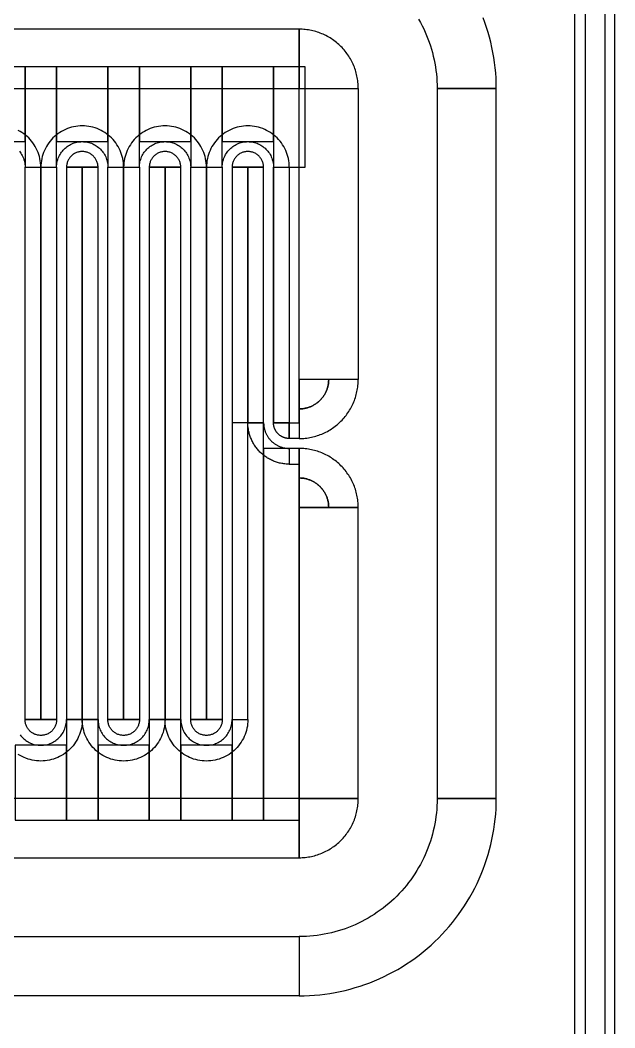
# Model space of a CAD drawing. Extents: x -21939 to 21943, y -23600 to 16600.
# Drawn here: x -14292 to -13990, y 15054 to 15565 of the extents above; entities that cross this region are included whole.
import ezdxf

# ---------------------------------------------------------------- set-up
doc = ezdxf.new("R2010")
doc.units = 0

# ---------------------------------------------------------------- blocks, each defined once
blk = doc.blocks.new('QTUNE1')
for points in [[(3295, 5400), (3295, 1200), (3289.86, 1200), (3289.86, 5400), (3295, 5400)], [(3305, 5400), (3305, 1200), (3310.14, 1200), (3310.14, 5400), (3305, 5400)], [(3250, 4830), (3249.97, 4832.62), (3249.86, 4835.23), (3249.69, 4837.85), (3249.45, 4840.45), (3249.14, 4843.05), (3248.77, 4845.64), (3248.33, 4848.22), (3247.81, 4850.79), (3247.24, 4853.34), (3246.59, 4855.88), (3245.88, 4858.4), (3245.11, 4860.9), (3244.26, 4863.38), (3243.36, 4865.84)], [(3210.62, 4865), (3211.52, 4863.4), (3212.37, 4861.78), (3213.18, 4860.14), (3213.95, 4858.47), (3214.67, 4856.79), (3215.35, 4855.09), (3215.98, 4853.37), (3216.57, 4851.63), (3217.12, 4849.88), (3217.61, 4848.12), (3218.07, 4846.34), (3218.47, 4844.55), (3218.83, 4842.76), (3219.14, 4840.95), (3219.4, 4839.14), (3219.62, 4837.32), (3219.78, 4835.49), (3219.9, 4833.66), (3219.98, 4831.83), (3220, 4830), (3250, 4830)], [(3150, 4860), (2770, 4860), (2770, 4830), (3150, 4830), (3150, 4860)], [(3180, 4830), (3179.99, 4830.79), (3179.96, 4831.57), (3179.91, 4832.35), (3179.84, 4833.14), (3179.74, 4833.92), (3179.63, 4834.69), (3179.5, 4835.47), (3179.34, 4836.24), (3179.17, 4837), (3178.98, 4837.76), (3178.76, 4838.52), (3178.53, 4839.27), (3178.28, 4840.01), (3178.01, 4840.75), (3177.72, 4841.48), (3177.41, 4842.2), (3177.08, 4842.92), (3176.73, 4843.62), (3176.36, 4844.31), (3175.98, 4845), (3175.58, 4845.67), (3175.16, 4846.34), (3174.72, 4846.99), (3174.27, 4847.63), (3173.8, 4848.26), (3173.31, 4848.88), (3172.81, 4849.48), (3172.29, 4850.07), (3171.76, 4850.65), (3171.21, 4851.21), (3170.65, 4851.76), (3170.07, 4852.29), (3169.48, 4852.81), (3168.88, 4853.31), (3168.26, 4853.8), (3167.63, 4854.27), (3166.99, 4854.72), (3166.34, 4855.16), (3165.67, 4855.58), (3165, 4855.98), (3164.31, 4856.36), (3163.62, 4856.73), (3162.92, 4857.08), (3162.2, 4857.41), (3161.48, 4857.72), (3160.75, 4858.01), (3160.01, 4858.28), (3159.27, 4858.53), (3158.52, 4858.76), (3157.76, 4858.98), (3157, 4859.17), (3156.24, 4859.34), (3155.47, 4859.5), (3154.69, 4859.63), (3153.92, 4859.74), (3153.14, 4859.84), (3152.35, 4859.91), (3151.57, 4859.96), (3150.79, 4859.99), (3150, 4860), (3150, 4830), (3150, 4830), (3150, 4830), (3150, 4830), (3150, 4830), (3150, 4830), (3150, 4830), (3150, 4830), (3150, 4830), (3150, 4830), (3150, 4830), (3150, 4830), (3150, 4830), (3150, 4830), (3150, 4830), (3150, 4830), (3150, 4830), (3150, 4830), (3150, 4830), (3150, 4830), (3150, 4830), (3150, 4830), (3150, 4830), (3150, 4830), (3150, 4830), (3150, 4830), (3150, 4830), (3150, 4830), (3150, 4830), (3150, 4830), (3150, 4830), (3150, 4830), (3150, 4830), (3150, 4830), (3150, 4830), (3150, 4830), (3150, 4830), (3150, 4830), (3150, 4830), (3150, 4830), (3150, 4830), (3150, 4830), (3150, 4830), (3150, 4830), (3150, 4830), (3150, 4830), (3150, 4830), (3150, 4830), (3150, 4830), (3150, 4830), (3150, 4830), (3150, 4830), (3150, 4830), (3150, 4830), (3150, 4830), (3150, 4830), (3150, 4830), (3150, 4830), (3150, 4830), (3150, 4830), (3150, 4830), (3180, 4830)], [(3011, 4841), (2985, 4841), (2985, 4803), (3011, 4803), (3011, 4841)], [(3027, 4790), (3027, 4841), (3011, 4841), (3011, 4790), (3027, 4790)], [(3053, 4841), (3027, 4841), (3027, 4803), (3053, 4803), (3053, 4841)], [(3069, 4790), (3069, 4841), (3053, 4841), (3053, 4790), (3069, 4790)], [(3095, 4841), (3069, 4841), (3069, 4803), (3095, 4803), (3095, 4841)], [(3111, 4790), (3111, 4841), (3095, 4841), (3095, 4790), (3111, 4790)], [(3137, 4841), (3111, 4841), (3111, 4803), (3137, 4803), (3137, 4841)], [(3150, 4660.5), (3150, 4841), (3137, 4841), (3137, 4660.5), (3150, 4660.5)], [(3153, 4790), (3153, 4841), (3137, 4841), (3137, 4790), (3153, 4790)], [(3180, 4682.5), (3150, 4682.5), (3150, 4830), (3180, 4830), (3180, 4682.5)], [(3250, 4470), (3250, 4830), (3220, 4830), (3220, 4470), (3250, 4470)], [(3019, 4790), (3018.97, 4791.1), (3018.88, 4792.2), (3018.74, 4793.29), (3018.54, 4794.37), (3018.28, 4795.44), (3017.97, 4796.49), (3017.61, 4797.53), (3017.18, 4798.54), (3016.71, 4799.53), (3016.19, 4800.5), (3015.61, 4801.44), (3014.99, 4802.34), (3014.32, 4803.22), (3013.61, 4804.05), (3012.85, 4804.85), (3012.05, 4805.61), (3011.22, 4806.32), (3010.34, 4806.99), (3009.44, 4807.61), (3008.5, 4808.19), (3007.53, 4808.71)], [(3008.1, 4798.18), (3008.52, 4797.64), (3008.9, 4797.08), (3009.26, 4796.5), (3009.58, 4795.9), (3009.88, 4795.29), (3010.14, 4794.66), (3010.36, 4794.02), (3010.56, 4793.36), (3010.72, 4792.7), (3010.84, 4792.03), (3010.93, 4791.36), (3010.98, 4790.68), (3011, 4790), (3019, 4790)], [(3061, 4790), (3060.97, 4791.1), (3060.88, 4792.2), (3060.74, 4793.29), (3060.54, 4794.37), (3060.28, 4795.44), (3059.97, 4796.49), (3059.61, 4797.53), (3059.18, 4798.54), (3058.71, 4799.53), (3058.19, 4800.5), (3057.61, 4801.44), (3056.99, 4802.34), (3056.32, 4803.22), (3055.61, 4804.05), (3054.85, 4804.85), (3054.05, 4805.61), (3053.22, 4806.32), (3052.34, 4806.99), (3051.44, 4807.61), (3050.5, 4808.19), (3049.53, 4808.71), (3048.54, 4809.18), (3047.53, 4809.61), (3046.49, 4809.97), (3045.44, 4810.28), (3044.37, 4810.54), (3043.29, 4810.74), (3042.2, 4810.88), (3041.1, 4810.97), (3040, 4811), (3038.9, 4810.97), (3037.8, 4810.88), (3036.71, 4810.74), (3035.63, 4810.54), (3034.56, 4810.28), (3033.51, 4809.97), (3032.47, 4809.61), (3031.46, 4809.18), (3030.47, 4808.71), (3029.5, 4808.19), (3028.56, 4807.61), (3027.66, 4806.99), (3026.78, 4806.32), (3025.95, 4805.61), (3025.15, 4804.85), (3024.39, 4804.05), (3023.68, 4803.22), (3023.01, 4802.34), (3022.39, 4801.44), (3021.81, 4800.5), (3021.29, 4799.53), (3020.82, 4798.54), (3020.39, 4797.53), (3020.03, 4796.49), (3019.72, 4795.44), (3019.46, 4794.37), (3019.26, 4793.29), (3019.12, 4792.2), (3019.03, 4791.1), (3019, 4790), (3027, 4790), (3027.02, 4790.68), (3027.07, 4791.36), (3027.16, 4792.03), (3027.28, 4792.7), (3027.44, 4793.36), (3027.64, 4794.02), (3027.86, 4794.66), (3028.12, 4795.29), (3028.42, 4795.9), (3028.74, 4796.5), (3029.1, 4797.08), (3029.48, 4797.64), (3029.9, 4798.18), (3030.34, 4798.7), (3030.81, 4799.19), (3031.3, 4799.66), (3031.82, 4800.1), (3032.36, 4800.52), (3032.92, 4800.9), (3033.5, 4801.26), (3034.1, 4801.58), (3034.71, 4801.88), (3035.34, 4802.14), (3035.98, 4802.36), (3036.64, 4802.56), (3037.3, 4802.72), (3037.97, 4802.84), (3038.64, 4802.93), (3039.32, 4802.98), (3040, 4803), (3040.68, 4802.98), (3041.36, 4802.93), (3042.03, 4802.84), (3042.7, 4802.72), (3043.36, 4802.56), (3044.02, 4802.36), (3044.66, 4802.14), (3045.29, 4801.88), (3045.9, 4801.58), (3046.5, 4801.26), (3047.08, 4800.9), (3047.64, 4800.52), (3048.18, 4800.1), (3048.7, 4799.66), (3049.19, 4799.19), (3049.66, 4798.7), (3050.1, 4798.18), (3050.52, 4797.64), (3050.9, 4797.08), (3051.26, 4796.5), (3051.58, 4795.9), (3051.88, 4795.29), (3052.14, 4794.66), (3052.36, 4794.02), (3052.56, 4793.36), (3052.72, 4792.7), (3052.84, 4792.03), (3052.93, 4791.36), (3052.98, 4790.68), (3053, 4790), (3061, 4790)], [(3103, 4790), (3102.97, 4791.1), (3102.88, 4792.2), (3102.74, 4793.29), (3102.54, 4794.37), (3102.28, 4795.44), (3101.97, 4796.49), (3101.61, 4797.53), (3101.18, 4798.54), (3100.71, 4799.53), (3100.19, 4800.5), (3099.61, 4801.44), (3098.99, 4802.34), (3098.32, 4803.22), (3097.61, 4804.05), (3096.85, 4804.85), (3096.05, 4805.61), (3095.22, 4806.32), (3094.34, 4806.99), (3093.44, 4807.61), (3092.5, 4808.19), (3091.53, 4808.71), (3090.54, 4809.18), (3089.53, 4809.61), (3088.49, 4809.97), (3087.44, 4810.28), (3086.37, 4810.54), (3085.29, 4810.74), (3084.2, 4810.88), (3083.1, 4810.97), (3082, 4811), (3080.9, 4810.97), (3079.8, 4810.88), (3078.71, 4810.74), (3077.63, 4810.54), (3076.56, 4810.28), (3075.51, 4809.97), (3074.47, 4809.61), (3073.46, 4809.18), (3072.47, 4808.71), (3071.5, 4808.19), (3070.56, 4807.61), (3069.66, 4806.99), (3068.78, 4806.32), (3067.95, 4805.61), (3067.15, 4804.85), (3066.39, 4804.05), (3065.68, 4803.22), (3065.01, 4802.34), (3064.39, 4801.44), (3063.81, 4800.5), (3063.29, 4799.53), (3062.82, 4798.54), (3062.39, 4797.53), (3062.03, 4796.49), (3061.72, 4795.44), (3061.46, 4794.37), (3061.26, 4793.29), (3061.12, 4792.2), (3061.03, 4791.1), (3061, 4790), (3069, 4790), (3069.02, 4790.68), (3069.07, 4791.36), (3069.16, 4792.03), (3069.28, 4792.7), (3069.44, 4793.36), (3069.64, 4794.02), (3069.86, 4794.66), (3070.12, 4795.29), (3070.42, 4795.9), (3070.74, 4796.5), (3071.1, 4797.08), (3071.48, 4797.64), (3071.9, 4798.18), (3072.34, 4798.7), (3072.81, 4799.19), (3073.3, 4799.66), (3073.82, 4800.1), (3074.36, 4800.52), (3074.92, 4800.9), (3075.5, 4801.26), (3076.1, 4801.58), (3076.71, 4801.88), (3077.34, 4802.14), (3077.98, 4802.36), (3078.64, 4802.56), (3079.3, 4802.72), (3079.97, 4802.84), (3080.64, 4802.93), (3081.32, 4802.98), (3082, 4803), (3082.68, 4802.98), (3083.36, 4802.93), (3084.03, 4802.84), (3084.7, 4802.72), (3085.36, 4802.56), (3086.02, 4802.36), (3086.66, 4802.14), (3087.29, 4801.88), (3087.9, 4801.58), (3088.5, 4801.26), (3089.08, 4800.9), (3089.64, 4800.52), (3090.18, 4800.1), (3090.7, 4799.66), (3091.19, 4799.19), (3091.66, 4798.7), (3092.1, 4798.18), (3092.52, 4797.64), (3092.9, 4797.08), (3093.26, 4796.5), (3093.58, 4795.9), (3093.88, 4795.29), (3094.14, 4794.66), (3094.36, 4794.02), (3094.56, 4793.36), (3094.72, 4792.7), (3094.84, 4792.03), (3094.93, 4791.36), (3094.98, 4790.68), (3095, 4790), (3103, 4790)], [(3145, 4790), (3144.97, 4791.1), (3144.88, 4792.2), (3144.74, 4793.29), (3144.54, 4794.37), (3144.28, 4795.44), (3143.97, 4796.49), (3143.61, 4797.53), (3143.18, 4798.54), (3142.71, 4799.53), (3142.19, 4800.5), (3141.61, 4801.44), (3140.99, 4802.34), (3140.32, 4803.22), (3139.61, 4804.05), (3138.85, 4804.85), (3138.05, 4805.61), (3137.22, 4806.32), (3136.34, 4806.99), (3135.44, 4807.61), (3134.5, 4808.19), (3133.53, 4808.71), (3132.54, 4809.18), (3131.53, 4809.61), (3130.49, 4809.97), (3129.44, 4810.28), (3128.37, 4810.54), (3127.29, 4810.74), (3126.2, 4810.88), (3125.1, 4810.97), (3124, 4811), (3122.9, 4810.97), (3121.8, 4810.88), (3120.71, 4810.74), (3119.63, 4810.54), (3118.56, 4810.28), (3117.51, 4809.97), (3116.47, 4809.61), (3115.46, 4809.18), (3114.47, 4808.71), (3113.5, 4808.19), (3112.56, 4807.61), (3111.66, 4806.99), (3110.78, 4806.32), (3109.95, 4805.61), (3109.15, 4804.85), (3108.39, 4804.05), (3107.68, 4803.22), (3107.01, 4802.34), (3106.39, 4801.44), (3105.81, 4800.5), (3105.29, 4799.53), (3104.82, 4798.54), (3104.39, 4797.53), (3104.03, 4796.49), (3103.72, 4795.44), (3103.46, 4794.37), (3103.26, 4793.29), (3103.12, 4792.2), (3103.03, 4791.1), (3103, 4790), (3111, 4790), (3111.02, 4790.68), (3111.07, 4791.36), (3111.16, 4792.03), (3111.28, 4792.7), (3111.44, 4793.36), (3111.64, 4794.02), (3111.86, 4794.66), (3112.12, 4795.29), (3112.42, 4795.9), (3112.74, 4796.5), (3113.1, 4797.08), (3113.48, 4797.64), (3113.9, 4798.18), (3114.34, 4798.7), (3114.81, 4799.19), (3115.3, 4799.66), (3115.82, 4800.1), (3116.36, 4800.52), (3116.92, 4800.9), (3117.5, 4801.26), (3118.1, 4801.58), (3118.71, 4801.88), (3119.34, 4802.14), (3119.98, 4802.36), (3120.64, 4802.56), (3121.3, 4802.72), (3121.97, 4802.84), (3122.64, 4802.93), (3123.32, 4802.98), (3124, 4803), (3124.68, 4802.98), (3125.36, 4802.93), (3126.03, 4802.84), (3126.7, 4802.72), (3127.36, 4802.56), (3128.02, 4802.36), (3128.66, 4802.14), (3129.29, 4801.88), (3129.9, 4801.58), (3130.5, 4801.26), (3131.08, 4800.9), (3131.64, 4800.52), (3132.18, 4800.1), (3132.7, 4799.66), (3133.19, 4799.19), (3133.66, 4798.7), (3134.1, 4798.18), (3134.52, 4797.64), (3134.9, 4797.08), (3135.26, 4796.5), (3135.58, 4795.9), (3135.88, 4795.29), (3136.14, 4794.66), (3136.36, 4794.02), (3136.56, 4793.36), (3136.72, 4792.7), (3136.84, 4792.03), (3136.93, 4791.36), (3136.98, 4790.68), (3137, 4790), (3145, 4790)], [(3048, 4790), (3047.99, 4790.42), (3047.96, 4790.84), (3047.9, 4791.25), (3047.83, 4791.66), (3047.73, 4792.07), (3047.61, 4792.47), (3047.47, 4792.87), (3047.31, 4793.25), (3047.13, 4793.63), (3046.93, 4794), (3046.71, 4794.36), (3046.47, 4794.7), (3046.22, 4795.03), (3045.95, 4795.35), (3045.66, 4795.66), (3045.35, 4795.95), (3045.03, 4796.22), (3044.7, 4796.47), (3044.36, 4796.71), (3044, 4796.93), (3043.63, 4797.13), (3043.25, 4797.31), (3042.87, 4797.47), (3042.47, 4797.61), (3042.07, 4797.73), (3041.66, 4797.83), (3041.25, 4797.9), (3040.84, 4797.96), (3040.42, 4797.99), (3040, 4798), (3039.58, 4797.99), (3039.16, 4797.96), (3038.75, 4797.9), (3038.34, 4797.83), (3037.93, 4797.73), (3037.53, 4797.61), (3037.13, 4797.47), (3036.75, 4797.31), (3036.37, 4797.13), (3036, 4796.93), (3035.64, 4796.71), (3035.3, 4796.47), (3034.97, 4796.22), (3034.65, 4795.95), (3034.34, 4795.66), (3034.05, 4795.35), (3033.78, 4795.03), (3033.53, 4794.7), (3033.29, 4794.36), (3033.07, 4794), (3032.87, 4793.63), (3032.69, 4793.25), (3032.53, 4792.87), (3032.39, 4792.47), (3032.27, 4792.07), (3032.17, 4791.66), (3032.1, 4791.25), (3032.04, 4790.84), (3032.01, 4790.42), (3032, 4790), (3040, 4790), (3040, 4790), (3040, 4790), (3040, 4790), (3040, 4790), (3040, 4790), (3040, 4790), (3040, 4790), (3040, 4790), (3040, 4790), (3040, 4790), (3040, 4790), (3040, 4790), (3040, 4790), (3040, 4790), (3040, 4790), (3040, 4790), (3040, 4790), (3040, 4790), (3040, 4790), (3040, 4790), (3040, 4790), (3040, 4790), (3040, 4790), (3040, 4790), (3040, 4790), (3040, 4790), (3040, 4790), (3040, 4790), (3040, 4790), (3040, 4790), (3040, 4790), (3040, 4790), (3040, 4790), (3040, 4790), (3040, 4790), (3040, 4790), (3040, 4790), (3040, 4790), (3040, 4790), (3040, 4790), (3040, 4790), (3040, 4790), (3040, 4790), (3040, 4790), (3040, 4790), (3040, 4790), (3040, 4790), (3040, 4790), (3040, 4790), (3040, 4790), (3040, 4790), (3040, 4790), (3040, 4790), (3040, 4790), (3040, 4790), (3040, 4790), (3040, 4790), (3040, 4790), (3040, 4790), (3040, 4790), (3048, 4790)], [(3090, 4790), (3089.99, 4790.42), (3089.96, 4790.84), (3089.9, 4791.25), (3089.83, 4791.66), (3089.73, 4792.07), (3089.61, 4792.47), (3089.47, 4792.87), (3089.31, 4793.25), (3089.13, 4793.63), (3088.93, 4794), (3088.71, 4794.36), (3088.47, 4794.7), (3088.22, 4795.03), (3087.95, 4795.35), (3087.66, 4795.66), (3087.35, 4795.95), (3087.03, 4796.22), (3086.7, 4796.47), (3086.36, 4796.71), (3086, 4796.93), (3085.63, 4797.13), (3085.25, 4797.31), (3084.87, 4797.47), (3084.47, 4797.61), (3084.07, 4797.73), (3083.66, 4797.83), (3083.25, 4797.9), (3082.84, 4797.96), (3082.42, 4797.99), (3082, 4798), (3081.58, 4797.99), (3081.16, 4797.96), (3080.75, 4797.9), (3080.34, 4797.83), (3079.93, 4797.73), (3079.53, 4797.61), (3079.13, 4797.47), (3078.75, 4797.31), (3078.37, 4797.13), (3078, 4796.93), (3077.64, 4796.71), (3077.3, 4796.47), (3076.97, 4796.22), (3076.65, 4795.95), (3076.34, 4795.66), (3076.05, 4795.35), (3075.78, 4795.03), (3075.53, 4794.7), (3075.29, 4794.36), (3075.07, 4794), (3074.87, 4793.63), (3074.69, 4793.25), (3074.53, 4792.87), (3074.39, 4792.47), (3074.27, 4792.07), (3074.17, 4791.66), (3074.1, 4791.25), (3074.04, 4790.84), (3074.01, 4790.42), (3074, 4790), (3082, 4790), (3082, 4790), (3082, 4790), (3082, 4790), (3082, 4790), (3082, 4790), (3082, 4790), (3082, 4790), (3082, 4790), (3082, 4790), (3082, 4790), (3082, 4790), (3082, 4790), (3082, 4790), (3082, 4790), (3082, 4790), (3082, 4790), (3082, 4790), (3082, 4790), (3082, 4790), (3082, 4790), (3082, 4790), (3082, 4790), (3082, 4790), (3082, 4790), (3082, 4790), (3082, 4790), (3082, 4790), (3082, 4790), (3082, 4790), (3082, 4790), (3082, 4790), (3082, 4790), (3082, 4790), (3082, 4790), (3082, 4790), (3082, 4790), (3082, 4790), (3082, 4790), (3082, 4790), (3082, 4790), (3082, 4790), (3082, 4790), (3082, 4790), (3082, 4790), (3082, 4790), (3082, 4790), (3082, 4790), (3082, 4790), (3082, 4790), (3082, 4790), (3082, 4790), (3082, 4790), (3082, 4790), (3082, 4790), (3082, 4790), (3082, 4790), (3082, 4790), (3082, 4790), (3082, 4790), (3082, 4790), (3090, 4790)], [(3132, 4790), (3131.99, 4790.42), (3131.96, 4790.84), (3131.9, 4791.25), (3131.83, 4791.66), (3131.73, 4792.07), (3131.61, 4792.47), (3131.47, 4792.87), (3131.31, 4793.25), (3131.13, 4793.63), (3130.93, 4794), (3130.71, 4794.36), (3130.47, 4794.7), (3130.22, 4795.03), (3129.95, 4795.35), (3129.66, 4795.66), (3129.35, 4795.95), (3129.03, 4796.22), (3128.7, 4796.47), (3128.36, 4796.71), (3128, 4796.93), (3127.63, 4797.13), (3127.25, 4797.31), (3126.87, 4797.47), (3126.47, 4797.61), (3126.07, 4797.73), (3125.66, 4797.83), (3125.25, 4797.9), (3124.84, 4797.96), (3124.42, 4797.99), (3124, 4798), (3123.58, 4797.99), (3123.16, 4797.96), (3122.75, 4797.9), (3122.34, 4797.83), (3121.93, 4797.73), (3121.53, 4797.61), (3121.13, 4797.47), (3120.75, 4797.31), (3120.37, 4797.13), (3120, 4796.93), (3119.64, 4796.71), (3119.3, 4796.47), (3118.97, 4796.22), (3118.65, 4795.95), (3118.34, 4795.66), (3118.05, 4795.35), (3117.78, 4795.03), (3117.53, 4794.7), (3117.29, 4794.36), (3117.07, 4794), (3116.87, 4793.63), (3116.69, 4793.25), (3116.53, 4792.87), (3116.39, 4792.47), (3116.27, 4792.07), (3116.17, 4791.66), (3116.1, 4791.25), (3116.04, 4790.84), (3116.01, 4790.42), (3116, 4790), (3124, 4790), (3124, 4790), (3124, 4790), (3124, 4790), (3124, 4790), (3124, 4790), (3124, 4790), (3124, 4790), (3124, 4790), (3124, 4790), (3124, 4790), (3124, 4790), (3124, 4790), (3124, 4790), (3124, 4790), (3124, 4790), (3124, 4790), (3124, 4790), (3124, 4790), (3124, 4790), (3124, 4790), (3124, 4790), (3124, 4790), (3124, 4790), (3124, 4790), (3124, 4790), (3124, 4790), (3124, 4790), (3124, 4790), (3124, 4790), (3124, 4790), (3124, 4790), (3124, 4790), (3124, 4790), (3124, 4790), (3124, 4790), (3124, 4790), (3124, 4790), (3124, 4790), (3124, 4790), (3124, 4790), (3124, 4790), (3124, 4790), (3124, 4790), (3124, 4790), (3124, 4790), (3124, 4790), (3124, 4790), (3124, 4790), (3124, 4790), (3124, 4790), (3124, 4790), (3124, 4790), (3124, 4790), (3124, 4790), (3124, 4790), (3124, 4790), (3124, 4790), (3124, 4790), (3124, 4790), (3124, 4790), (3132, 4790)], [(3011, 4510), (3011, 4790), (3019, 4790), (3019, 4510), (3011, 4510)], [(3027, 4790), (3027, 4510), (3019, 4510), (3019, 4790), (3027, 4790)], [(3032, 4790), (3032, 4510), (3040, 4510), (3040, 4790), (3032, 4790)], [(3048, 4510), (3048, 4790), (3040, 4790), (3040, 4510), (3048, 4510)], [(3053, 4510), (3053, 4790), (3061, 4790), (3061, 4510), (3053, 4510)], [(3069, 4790), (3069, 4510), (3061, 4510), (3061, 4790), (3069, 4790)], [(3074, 4790), (3074, 4510), (3082, 4510), (3082, 4790), (3074, 4790)], [(3090, 4510), (3090, 4790), (3082, 4790), (3082, 4510), (3090, 4510)], [(3095, 4510), (3095, 4790), (3103, 4790), (3103, 4510), (3095, 4510)], [(3111, 4790), (3111, 4510), (3103, 4510), (3103, 4790), (3111, 4790)], [(3116, 4790), (3116, 4510), (3124, 4510), (3124, 4790), (3116, 4790)], [(3132, 4660.5), (3132, 4790), (3124, 4790), (3124, 4660.5), (3132, 4660.5)], [(3137, 4660.5), (3137, 4790), (3145, 4790), (3145, 4660.5), (3137, 4660.5)], [(3150, 4652.5), (3150.79, 4652.51), (3151.57, 4652.54), (3152.35, 4652.59), (3153.14, 4652.66), (3153.92, 4652.76), (3154.69, 4652.87), (3155.47, 4653), (3156.24, 4653.16), (3157, 4653.33), (3157.76, 4653.52), (3158.52, 4653.74), (3159.27, 4653.97), (3160.01, 4654.22), (3160.75, 4654.49), (3161.48, 4654.78), (3162.2, 4655.09), (3162.92, 4655.42), (3163.62, 4655.77), (3164.31, 4656.14), (3165, 4656.52), (3165.67, 4656.92), (3166.34, 4657.34), (3166.99, 4657.78), (3167.63, 4658.23), (3168.26, 4658.7), (3168.88, 4659.19), (3169.48, 4659.69), (3170.07, 4660.21), (3170.65, 4660.74), (3171.21, 4661.29), (3171.76, 4661.85), (3172.29, 4662.43), (3172.81, 4663.02), (3173.31, 4663.62), (3173.8, 4664.24), (3174.27, 4664.87), (3174.72, 4665.51), (3175.16, 4666.16), (3175.58, 4666.83), (3175.98, 4667.5), (3176.36, 4668.19), (3176.73, 4668.88), (3177.08, 4669.58), (3177.41, 4670.3), (3177.72, 4671.02), (3178.01, 4671.75), (3178.28, 4672.49), (3178.53, 4673.23), (3178.76, 4673.98), (3178.98, 4674.74), (3179.17, 4675.5), (3179.34, 4676.26), (3179.5, 4677.03), (3179.63, 4677.81), (3179.74, 4678.58), (3179.84, 4679.36), (3179.91, 4680.15), (3179.96, 4680.93), (3179.99, 4681.71), (3180, 4682.5), (3165, 4682.5), (3164.99, 4682.11), (3164.98, 4681.71), (3164.95, 4681.32), (3164.92, 4680.93), (3164.87, 4680.54), (3164.82, 4680.15), (3164.75, 4679.77), (3164.67, 4679.38), (3164.59, 4679), (3164.49, 4678.62), (3164.38, 4678.24), (3164.27, 4677.86), (3164.14, 4677.49), (3164, 4677.12), (3163.86, 4676.76), (3163.7, 4676.4), (3163.54, 4676.04), (3163.37, 4675.69), (3163.18, 4675.34), (3162.99, 4675), (3162.79, 4674.66), (3162.58, 4674.33), (3162.36, 4674), (3162.14, 4673.68), (3161.9, 4673.37), (3161.66, 4673.06), (3161.41, 4672.76), (3161.15, 4672.46), (3160.88, 4672.17), (3160.61, 4671.89), (3160.33, 4671.62), (3160.04, 4671.35), (3159.74, 4671.09), (3159.44, 4670.84), (3159.13, 4670.6), (3158.82, 4670.36), (3158.5, 4670.14), (3158.17, 4669.92), (3157.84, 4669.71), (3157.5, 4669.51), (3157.16, 4669.32), (3156.81, 4669.13), (3156.46, 4668.96), (3156.1, 4668.8), (3155.74, 4668.64), (3155.38, 4668.5), (3155.01, 4668.36), (3154.64, 4668.23), (3154.26, 4668.12), (3153.88, 4668.01), (3153.5, 4667.91), (3153.12, 4667.83), (3152.73, 4667.75), (3152.35, 4667.68), (3151.96, 4667.63), (3151.57, 4667.58), (3151.18, 4667.55), (3150.79, 4667.52), (3150.39, 4667.51), (3150, 4667.5), (3150, 4652.5)], [(3150, 4667.5), (3150.39, 4667.51), (3150.79, 4667.52), (3151.18, 4667.55), (3151.57, 4667.58), (3151.96, 4667.63), (3152.35, 4667.68), (3152.73, 4667.75), (3153.12, 4667.83), (3153.5, 4667.91), (3153.88, 4668.01), (3154.26, 4668.12), (3154.64, 4668.23), (3155.01, 4668.36), (3155.38, 4668.5), (3155.74, 4668.64), (3156.1, 4668.8), (3156.46, 4668.96), (3156.81, 4669.13), (3157.16, 4669.32), (3157.5, 4669.51), (3157.84, 4669.71), (3158.17, 4669.92), (3158.5, 4670.14), (3158.82, 4670.36), (3159.13, 4670.6), (3159.44, 4670.84), (3159.74, 4671.09), (3160.04, 4671.35), (3160.33, 4671.62), (3160.61, 4671.89), (3160.88, 4672.17), (3161.15, 4672.46), (3161.41, 4672.76), (3161.66, 4673.06), (3161.9, 4673.37), (3162.14, 4673.68), (3162.36, 4674), (3162.58, 4674.33), (3162.79, 4674.66), (3162.99, 4675), (3163.18, 4675.34), (3163.37, 4675.69), (3163.54, 4676.04), (3163.7, 4676.4), (3163.86, 4676.76), (3164, 4677.12), (3164.14, 4677.49), (3164.27, 4677.86), (3164.38, 4678.24), (3164.49, 4678.62), (3164.59, 4679), (3164.67, 4679.38), (3164.75, 4679.77), (3164.82, 4680.15), (3164.87, 4680.54), (3164.92, 4680.93), (3164.95, 4681.32), (3164.98, 4681.71), (3164.99, 4682.11), (3165, 4682.5), (3150, 4682.5), (3150, 4682.5), (3150, 4682.5), (3150, 4682.5), (3150, 4682.5), (3150, 4682.5), (3150, 4682.5), (3150, 4682.5), (3150, 4682.5), (3150, 4682.5), (3150, 4682.5), (3150, 4682.5), (3150, 4682.5), (3150, 4682.5), (3150, 4682.5), (3150, 4682.5), (3150, 4682.5), (3150, 4682.5), (3150, 4682.5), (3150, 4682.5), (3150, 4682.5), (3150, 4682.5), (3150, 4682.5), (3150, 4682.5), (3150, 4682.5), (3150, 4682.5), (3150, 4682.5), (3150, 4682.5), (3150, 4682.5), (3150, 4682.5), (3150, 4682.5), (3150, 4682.5), (3150, 4682.5), (3150, 4682.5), (3150, 4682.5), (3150, 4682.5), (3150, 4682.5), (3150, 4682.5), (3150, 4682.5), (3150, 4682.5), (3150, 4682.5), (3150, 4682.5), (3150, 4682.5), (3150, 4682.5), (3150, 4682.5), (3150, 4682.5), (3150, 4682.5), (3150, 4682.5), (3150, 4682.5), (3150, 4682.5), (3150, 4682.5), (3150, 4682.5), (3150, 4682.5), (3150, 4682.5), (3150, 4682.5), (3150, 4682.5), (3150, 4682.5), (3150, 4682.5), (3150, 4682.5), (3150, 4682.5), (3150, 4682.5), (3150, 4667.5)], [(3116, 4660.5), (3116, 4459), (3132, 4459), (3132, 4660.5), (3116, 4660.5)], [(3145, 4639.5), (3144.45, 4639.51), (3143.9, 4639.53), (3143.35, 4639.56), (3142.8, 4639.62), (3142.26, 4639.68), (3141.71, 4639.76), (3141.17, 4639.85), (3140.63, 4639.96), (3140.1, 4640.08), (3139.56, 4640.22), (3139.04, 4640.36), (3138.51, 4640.53), (3137.99, 4640.7), (3137.47, 4640.89), (3136.96, 4641.1), (3136.46, 4641.32), (3135.96, 4641.55), (3135.47, 4641.79), (3134.98, 4642.04), (3134.5, 4642.31), (3134.03, 4642.59), (3133.56, 4642.89), (3133.11, 4643.19), (3132.66, 4643.51), (3132.22, 4643.84), (3131.78, 4644.18), (3131.36, 4644.53), (3130.95, 4644.89), (3130.54, 4645.27), (3130.15, 4645.65), (3129.77, 4646.04), (3129.39, 4646.45), (3129.03, 4646.86), (3128.68, 4647.28), (3128.34, 4647.72), (3128.01, 4648.16), (3127.69, 4648.61), (3127.39, 4649.06), (3127.09, 4649.53), (3126.81, 4650), (3126.54, 4650.48), (3126.29, 4650.97), (3126.05, 4651.46), (3125.82, 4651.96), (3125.6, 4652.46), (3125.39, 4652.97), (3125.2, 4653.49), (3125.03, 4654.01), (3124.86, 4654.54), (3124.72, 4655.06), (3124.58, 4655.6), (3124.46, 4656.13), (3124.35, 4656.67), (3124.26, 4657.21), (3124.18, 4657.76), (3124.12, 4658.3), (3124.06, 4658.85), (3124.03, 4659.4), (3124.01, 4659.95), (3124, 4660.5), (3132, 4660.5), (3132, 4660.16), (3132.02, 4659.82), (3132.04, 4659.48), (3132.07, 4659.14), (3132.11, 4658.8), (3132.16, 4658.47), (3132.22, 4658.13), (3132.28, 4657.8), (3132.36, 4657.47), (3132.44, 4657.14), (3132.54, 4656.81), (3132.64, 4656.48), (3132.75, 4656.16), (3132.86, 4655.84), (3132.99, 4655.53), (3133.12, 4655.21), (3133.27, 4654.9), (3133.42, 4654.6), (3133.58, 4654.3), (3133.74, 4654), (3133.92, 4653.71), (3134.1, 4653.42), (3134.29, 4653.14), (3134.48, 4652.86), (3134.69, 4652.59), (3134.9, 4652.32), (3135.11, 4652.06), (3135.34, 4651.8), (3135.57, 4651.55), (3135.81, 4651.31), (3136.05, 4651.07), (3136.3, 4650.84), (3136.56, 4650.61), (3136.82, 4650.4), (3137.09, 4650.19), (3137.36, 4649.98), (3137.64, 4649.79), (3137.92, 4649.6), (3138.21, 4649.42), (3138.5, 4649.24), (3138.8, 4649.08), (3139.1, 4648.92), (3139.4, 4648.77), (3139.71, 4648.62), (3140.03, 4648.49), (3140.34, 4648.36), (3140.66, 4648.25), (3140.98, 4648.14), (3141.31, 4648.04), (3141.64, 4647.94), (3141.97, 4647.86), (3142.3, 4647.78), (3142.63, 4647.72), (3142.97, 4647.66), (3143.3, 4647.61), (3143.64, 4647.57), (3143.98, 4647.54), (3144.32, 4647.52), (3144.66, 4647.5), (3145, 4647.5), (3145, 4639.5)], [(3145, 4652.5), (3144.79, 4652.5), (3144.58, 4652.51), (3144.37, 4652.52), (3144.16, 4652.54), (3143.96, 4652.57), (3143.75, 4652.6), (3143.54, 4652.63), (3143.34, 4652.67), (3143.13, 4652.72), (3142.93, 4652.77), (3142.73, 4652.83), (3142.53, 4652.89), (3142.33, 4652.96), (3142.13, 4653.03), (3141.94, 4653.11), (3141.75, 4653.19), (3141.56, 4653.28), (3141.37, 4653.37), (3141.18, 4653.47), (3141, 4653.57), (3140.82, 4653.68), (3140.64, 4653.79), (3140.47, 4653.91), (3140.3, 4654.03), (3140.13, 4654.15), (3139.97, 4654.28), (3139.8, 4654.42), (3139.65, 4654.55), (3139.49, 4654.7), (3139.34, 4654.84), (3139.2, 4654.99), (3139.05, 4655.15), (3138.92, 4655.3), (3138.78, 4655.47), (3138.65, 4655.63), (3138.53, 4655.8), (3138.41, 4655.97), (3138.29, 4656.14), (3138.18, 4656.32), (3138.07, 4656.5), (3137.97, 4656.68), (3137.87, 4656.87), (3137.78, 4657.06), (3137.69, 4657.25), (3137.61, 4657.44), (3137.53, 4657.63), (3137.46, 4657.83), (3137.39, 4658.03), (3137.33, 4658.23), (3137.27, 4658.43), (3137.22, 4658.63), (3137.17, 4658.84), (3137.13, 4659.04), (3137.1, 4659.25), (3137.07, 4659.46), (3137.04, 4659.66), (3137.02, 4659.87), (3137.01, 4660.08), (3137, 4660.29), (3137, 4660.5), (3145, 4660.5), (3145, 4660.5), (3145, 4660.5), (3145, 4660.5), (3145, 4660.5), (3145, 4660.5), (3145, 4660.5), (3145, 4660.5), (3145, 4660.5), (3145, 4660.5), (3145, 4660.5), (3145, 4660.5), (3145, 4660.5), (3145, 4660.5), (3145, 4660.5), (3145, 4660.5), (3145, 4660.5), (3145, 4660.5), (3145, 4660.5), (3145, 4660.5), (3145, 4660.5), (3145, 4660.5), (3145, 4660.5), (3145, 4660.5), (3145, 4660.5), (3145, 4660.5), (3145, 4660.5), (3145, 4660.5), (3145, 4660.5), (3145, 4660.5), (3145, 4660.5), (3145, 4660.5), (3145, 4660.5), (3145, 4660.5), (3145, 4660.5), (3145, 4660.5), (3145, 4660.5), (3145, 4660.5), (3145, 4660.5), (3145, 4660.5), (3145, 4660.5), (3145, 4660.5), (3145, 4660.5), (3145, 4660.5), (3145, 4660.5), (3145, 4660.5), (3145, 4660.5), (3145, 4660.5), (3145, 4660.5), (3145, 4660.5), (3145, 4660.5), (3145, 4660.5), (3145, 4660.5), (3145, 4660.5), (3145, 4660.5), (3145, 4660.5), (3145, 4660.5), (3145, 4660.5), (3145, 4660.5), (3145, 4660.5), (3145, 4660.5), (3145, 4652.5)], [(3150, 4652.5), (3145, 4652.5), (3145, 4660.5), (3150, 4660.5), (3150, 4652.5)], [(3132, 4647.5), (3132, 4459), (3150, 4459), (3150, 4647.5), (3132, 4647.5)], [(3150, 4647.5), (3145, 4647.5), (3145, 4639.5), (3150, 4639.5), (3150, 4647.5)], [(3180, 4617.5), (3179.99, 4618.29), (3179.96, 4619.07), (3179.91, 4619.85), (3179.84, 4620.64), (3179.74, 4621.42), (3179.63, 4622.19), (3179.5, 4622.97), (3179.34, 4623.74), (3179.17, 4624.5), (3178.98, 4625.26), (3178.76, 4626.02), (3178.53, 4626.77), (3178.28, 4627.51), (3178.01, 4628.25), (3177.72, 4628.98), (3177.41, 4629.7), (3177.08, 4630.42), (3176.73, 4631.12), (3176.36, 4631.81), (3175.98, 4632.5), (3175.58, 4633.17), (3175.16, 4633.84), (3174.72, 4634.49), (3174.27, 4635.13), (3173.8, 4635.76), (3173.31, 4636.38), (3172.81, 4636.98), (3172.29, 4637.57), (3171.76, 4638.15), (3171.21, 4638.71), (3170.65, 4639.26), (3170.07, 4639.79), (3169.48, 4640.31), (3168.88, 4640.81), (3168.26, 4641.3), (3167.63, 4641.77), (3166.99, 4642.22), (3166.34, 4642.66), (3165.67, 4643.08), (3165, 4643.48), (3164.31, 4643.86), (3163.62, 4644.23), (3162.92, 4644.58), (3162.2, 4644.91), (3161.48, 4645.22), (3160.75, 4645.51), (3160.01, 4645.78), (3159.27, 4646.03), (3158.52, 4646.26), (3157.76, 4646.48), (3157, 4646.67), (3156.24, 4646.84), (3155.47, 4647), (3154.69, 4647.13), (3153.92, 4647.24), (3153.14, 4647.34), (3152.35, 4647.41), (3151.57, 4647.46), (3150.79, 4647.49), (3150, 4647.5), (3150, 4632.5), (3150.39, 4632.49), (3150.79, 4632.48), (3151.18, 4632.45), (3151.57, 4632.42), (3151.96, 4632.37), (3152.35, 4632.32), (3152.73, 4632.25), (3153.12, 4632.17), (3153.5, 4632.09), (3153.88, 4631.99), (3154.26, 4631.88), (3154.64, 4631.77), (3155.01, 4631.64), (3155.38, 4631.5), (3155.74, 4631.36), (3156.1, 4631.2), (3156.46, 4631.04), (3156.81, 4630.87), (3157.16, 4630.68), (3157.5, 4630.49), (3157.84, 4630.29), (3158.17, 4630.08), (3158.5, 4629.86), (3158.82, 4629.64), (3159.13, 4629.4), (3159.44, 4629.16), (3159.74, 4628.91), (3160.04, 4628.65), (3160.33, 4628.38), (3160.61, 4628.11), (3160.88, 4627.83), (3161.15, 4627.54), (3161.41, 4627.24), (3161.66, 4626.94), (3161.9, 4626.63), (3162.14, 4626.32), (3162.36, 4626), (3162.58, 4625.67), (3162.79, 4625.34), (3162.99, 4625), (3163.18, 4624.66), (3163.37, 4624.31), (3163.54, 4623.96), (3163.7, 4623.6), (3163.86, 4623.24), (3164, 4622.88), (3164.14, 4622.51), (3164.27, 4622.14), (3164.38, 4621.76), (3164.49, 4621.38), (3164.59, 4621), (3164.67, 4620.62), (3164.75, 4620.23), (3164.82, 4619.85), (3164.87, 4619.46), (3164.92, 4619.07), (3164.95, 4618.68), (3164.98, 4618.29), (3164.99, 4617.89), (3165, 4617.5), (3180, 4617.5)], [(3165, 4617.5), (3164.99, 4617.89), (3164.98, 4618.29), (3164.95, 4618.68), (3164.92, 4619.07), (3164.87, 4619.46), (3164.82, 4619.85), (3164.75, 4620.23), (3164.67, 4620.62), (3164.59, 4621), (3164.49, 4621.38), (3164.38, 4621.76), (3164.27, 4622.14), (3164.14, 4622.51), (3164, 4622.88), (3163.86, 4623.24), (3163.7, 4623.6), (3163.54, 4623.96), (3163.37, 4624.31), (3163.18, 4624.66), (3162.99, 4625), (3162.79, 4625.34), (3162.58, 4625.67), (3162.36, 4626), (3162.14, 4626.32), (3161.9, 4626.63), (3161.66, 4626.94), (3161.41, 4627.24), (3161.15, 4627.54), (3160.88, 4627.83), (3160.61, 4628.11), (3160.33, 4628.38), (3160.04, 4628.65), (3159.74, 4628.91), (3159.44, 4629.16), (3159.13, 4629.4), (3158.82, 4629.64), (3158.5, 4629.86), (3158.17, 4630.08), (3157.84, 4630.29), (3157.5, 4630.49), (3157.16, 4630.68), (3156.81, 4630.87), (3156.46, 4631.04), (3156.1, 4631.2), (3155.74, 4631.36), (3155.38, 4631.5), (3155.01, 4631.64), (3154.64, 4631.77), (3154.26, 4631.88), (3153.88, 4631.99), (3153.5, 4632.09), (3153.12, 4632.17), (3152.73, 4632.25), (3152.35, 4632.32), (3151.96, 4632.37), (3151.57, 4632.42), (3151.18, 4632.45), (3150.79, 4632.48), (3150.39, 4632.49), (3150, 4632.5), (3150, 4617.5), (3150, 4617.5), (3150, 4617.5), (3150, 4617.5), (3150, 4617.5), (3150, 4617.5), (3150, 4617.5), (3150, 4617.5), (3150, 4617.5), (3150, 4617.5), (3150, 4617.5), (3150, 4617.5), (3150, 4617.5), (3150, 4617.5), (3150, 4617.5), (3150, 4617.5), (3150, 4617.5), (3150, 4617.5), (3150, 4617.5), (3150, 4617.5), (3150, 4617.5), (3150, 4617.5), (3150, 4617.5), (3150, 4617.5), (3150, 4617.5), (3150, 4617.5), (3150, 4617.5), (3150, 4617.5), (3150, 4617.5), (3150, 4617.5), (3150, 4617.5), (3150, 4617.5), (3150, 4617.5), (3150, 4617.5), (3150, 4617.5), (3150, 4617.5), (3150, 4617.5), (3150, 4617.5), (3150, 4617.5), (3150, 4617.5), (3150, 4617.5), (3150, 4617.5), (3150, 4617.5), (3150, 4617.5), (3150, 4617.5), (3150, 4617.5), (3150, 4617.5), (3150, 4617.5), (3150, 4617.5), (3150, 4617.5), (3150, 4617.5), (3150, 4617.5), (3150, 4617.5), (3150, 4617.5), (3150, 4617.5), (3150, 4617.5), (3150, 4617.5), (3150, 4617.5), (3150, 4617.5), (3150, 4617.5), (3150, 4617.5), (3165, 4617.5)], [(3180, 4617.5), (3150, 4617.5), (3150, 4470), (3180, 4470), (3180, 4617.5)], [(3040, 4510), (3039.97, 4508.9), (3039.88, 4507.8), (3039.74, 4506.71), (3039.54, 4505.63), (3039.28, 4504.56), (3038.97, 4503.51), (3038.61, 4502.47), (3038.18, 4501.46), (3037.71, 4500.47), (3037.19, 4499.5), (3036.61, 4498.56), (3035.99, 4497.66), (3035.32, 4496.78), (3034.61, 4495.95), (3033.85, 4495.15), (3033.05, 4494.39), (3032.22, 4493.68), (3031.34, 4493.01), (3030.44, 4492.39), (3029.5, 4491.81), (3028.53, 4491.29), (3027.54, 4490.82), (3026.53, 4490.39), (3025.49, 4490.03), (3024.44, 4489.72), (3023.37, 4489.46), (3022.29, 4489.26), (3021.2, 4489.12), (3020.1, 4489.03), (3019, 4489), (3017.9, 4489.03), (3016.8, 4489.12), (3015.71, 4489.26), (3014.63, 4489.46), (3013.56, 4489.72), (3012.51, 4490.03), (3011.47, 4490.39), (3010.46, 4490.82), (3009.47, 4491.29), (3008.5, 4491.81), (3007.56, 4492.39)], [(3008.48, 4502.36), (3008.9, 4501.82), (3009.34, 4501.3), (3009.81, 4500.81), (3010.3, 4500.34), (3010.82, 4499.9), (3011.36, 4499.48), (3011.92, 4499.1), (3012.5, 4498.74), (3013.1, 4498.42), (3013.71, 4498.12), (3014.34, 4497.86), (3014.98, 4497.64), (3015.64, 4497.44), (3016.3, 4497.28), (3016.97, 4497.16), (3017.64, 4497.07), (3018.32, 4497.02), (3019, 4497), (3019.68, 4497.02), (3020.36, 4497.07), (3021.03, 4497.16), (3021.7, 4497.28), (3022.36, 4497.44), (3023.02, 4497.64), (3023.66, 4497.86), (3024.29, 4498.12), (3024.9, 4498.42), (3025.5, 4498.74), (3026.08, 4499.1), (3026.64, 4499.48), (3027.18, 4499.9), (3027.7, 4500.34), (3028.19, 4500.81), (3028.66, 4501.3), (3029.1, 4501.82), (3029.52, 4502.36), (3029.9, 4502.92), (3030.26, 4503.5), (3030.58, 4504.1), (3030.88, 4504.71), (3031.14, 4505.34), (3031.36, 4505.98), (3031.56, 4506.64), (3031.72, 4507.3), (3031.84, 4507.97), (3031.93, 4508.64), (3031.98, 4509.32), (3032, 4510), (3040, 4510)], [(3027, 4510), (3026.99, 4509.58), (3026.96, 4509.16), (3026.9, 4508.75), (3026.83, 4508.34), (3026.73, 4507.93), (3026.61, 4507.53), (3026.47, 4507.13), (3026.31, 4506.75), (3026.13, 4506.37), (3025.93, 4506), (3025.71, 4505.64), (3025.47, 4505.3), (3025.22, 4504.97), (3024.95, 4504.65), (3024.66, 4504.34), (3024.35, 4504.05), (3024.03, 4503.78), (3023.7, 4503.53), (3023.36, 4503.29), (3023, 4503.07), (3022.63, 4502.87), (3022.25, 4502.69), (3021.87, 4502.53), (3021.47, 4502.39), (3021.07, 4502.27), (3020.66, 4502.17), (3020.25, 4502.1), (3019.84, 4502.04), (3019.42, 4502.01), (3019, 4502), (3018.58, 4502.01), (3018.16, 4502.04), (3017.75, 4502.1), (3017.34, 4502.17), (3016.93, 4502.27), (3016.53, 4502.39), (3016.13, 4502.53), (3015.75, 4502.69), (3015.37, 4502.87), (3015, 4503.07), (3014.64, 4503.29), (3014.3, 4503.53), (3013.97, 4503.78), (3013.65, 4504.05), (3013.34, 4504.34), (3013.05, 4504.65), (3012.78, 4504.97), (3012.53, 4505.3), (3012.29, 4505.64), (3012.07, 4506), (3011.87, 4506.37), (3011.69, 4506.75), (3011.53, 4507.13), (3011.39, 4507.53), (3011.27, 4507.93), (3011.17, 4508.34), (3011.1, 4508.75), (3011.04, 4509.16), (3011.01, 4509.58), (3011, 4510), (3019, 4510), (3019, 4510), (3019, 4510), (3019, 4510), (3019, 4510), (3019, 4510), (3019, 4510), (3019, 4510), (3019, 4510), (3019, 4510), (3019, 4510), (3019, 4510), (3019, 4510), (3019, 4510), (3019, 4510), (3019, 4510), (3019, 4510), (3019, 4510), (3019, 4510), (3019, 4510), (3019, 4510), (3019, 4510), (3019, 4510), (3019, 4510), (3019, 4510), (3019, 4510), (3019, 4510), (3019, 4510), (3019, 4510), (3019, 4510), (3019, 4510), (3019, 4510), (3019, 4510), (3019, 4510), (3019, 4510), (3019, 4510), (3019, 4510), (3019, 4510), (3019, 4510), (3019, 4510), (3019, 4510), (3019, 4510), (3019, 4510), (3019, 4510), (3019, 4510), (3019, 4510), (3019, 4510), (3019, 4510), (3019, 4510), (3019, 4510), (3019, 4510), (3019, 4510), (3019, 4510), (3019, 4510), (3019, 4510), (3019, 4510), (3019, 4510), (3019, 4510), (3019, 4510), (3019, 4510), (3019, 4510), (3027, 4510)], [(3048, 4510), (3032, 4510), (3032, 4459), (3048, 4459), (3048, 4510)], [(3082, 4510), (3081.97, 4508.9), (3081.88, 4507.8), (3081.74, 4506.71), (3081.54, 4505.63), (3081.28, 4504.56), (3080.97, 4503.51), (3080.61, 4502.47), (3080.18, 4501.46), (3079.71, 4500.47), (3079.19, 4499.5), (3078.61, 4498.56), (3077.99, 4497.66), (3077.32, 4496.78), (3076.61, 4495.95), (3075.85, 4495.15), (3075.05, 4494.39), (3074.22, 4493.68), (3073.34, 4493.01), (3072.44, 4492.39), (3071.5, 4491.81), (3070.53, 4491.29), (3069.54, 4490.82), (3068.53, 4490.39), (3067.49, 4490.03), (3066.44, 4489.72), (3065.37, 4489.46), (3064.29, 4489.26), (3063.2, 4489.12), (3062.1, 4489.03), (3061, 4489), (3059.9, 4489.03), (3058.8, 4489.12), (3057.71, 4489.26), (3056.63, 4489.46), (3055.56, 4489.72), (3054.51, 4490.03), (3053.47, 4490.39), (3052.46, 4490.82), (3051.47, 4491.29), (3050.5, 4491.81), (3049.56, 4492.39), (3048.66, 4493.01), (3047.78, 4493.68), (3046.95, 4494.39), (3046.15, 4495.15), (3045.39, 4495.95), (3044.68, 4496.78), (3044.01, 4497.66), (3043.39, 4498.56), (3042.81, 4499.5), (3042.29, 4500.47), (3041.82, 4501.46), (3041.39, 4502.47), (3041.03, 4503.51), (3040.72, 4504.56), (3040.46, 4505.63), (3040.26, 4506.71), (3040.12, 4507.8), (3040.03, 4508.9), (3040, 4510), (3048, 4510), (3048.02, 4509.32), (3048.07, 4508.64), (3048.16, 4507.97), (3048.28, 4507.3), (3048.44, 4506.64), (3048.64, 4505.98), (3048.86, 4505.34), (3049.12, 4504.71), (3049.42, 4504.1), (3049.74, 4503.5), (3050.1, 4502.92), (3050.48, 4502.36), (3050.9, 4501.82), (3051.34, 4501.3), (3051.81, 4500.81), (3052.3, 4500.34), (3052.82, 4499.9), (3053.36, 4499.48), (3053.92, 4499.1), (3054.5, 4498.74), (3055.1, 4498.42), (3055.71, 4498.12), (3056.34, 4497.86), (3056.98, 4497.64), (3057.64, 4497.44), (3058.3, 4497.28), (3058.97, 4497.16), (3059.64, 4497.07), (3060.32, 4497.02), (3061, 4497), (3061.68, 4497.02), (3062.36, 4497.07), (3063.03, 4497.16), (3063.7, 4497.28), (3064.36, 4497.44), (3065.02, 4497.64), (3065.66, 4497.86), (3066.29, 4498.12), (3066.9, 4498.42), (3067.5, 4498.74), (3068.08, 4499.1), (3068.64, 4499.48), (3069.18, 4499.9), (3069.7, 4500.34), (3070.19, 4500.81), (3070.66, 4501.3), (3071.1, 4501.82), (3071.52, 4502.36), (3071.9, 4502.92), (3072.26, 4503.5), (3072.58, 4504.1), (3072.88, 4504.71), (3073.14, 4505.34), (3073.36, 4505.98), (3073.56, 4506.64), (3073.72, 4507.3), (3073.84, 4507.97), (3073.93, 4508.64), (3073.98, 4509.32), (3074, 4510), (3082, 4510)], [(3069, 4510), (3068.99, 4509.58), (3068.96, 4509.16), (3068.9, 4508.75), (3068.83, 4508.34), (3068.73, 4507.93), (3068.61, 4507.53), (3068.47, 4507.13), (3068.31, 4506.75), (3068.13, 4506.37), (3067.93, 4506), (3067.71, 4505.64), (3067.47, 4505.3), (3067.22, 4504.97), (3066.95, 4504.65), (3066.66, 4504.34), (3066.35, 4504.05), (3066.03, 4503.78), (3065.7, 4503.53), (3065.36, 4503.29), (3065, 4503.07), (3064.63, 4502.87), (3064.25, 4502.69), (3063.87, 4502.53), (3063.47, 4502.39), (3063.07, 4502.27), (3062.66, 4502.17), (3062.25, 4502.1), (3061.84, 4502.04), (3061.42, 4502.01), (3061, 4502), (3060.58, 4502.01), (3060.16, 4502.04), (3059.75, 4502.1), (3059.34, 4502.17), (3058.93, 4502.27), (3058.53, 4502.39), (3058.13, 4502.53), (3057.75, 4502.69), (3057.37, 4502.87), (3057, 4503.07), (3056.64, 4503.29), (3056.3, 4503.53), (3055.97, 4503.78), (3055.65, 4504.05), (3055.34, 4504.34), (3055.05, 4504.65), (3054.78, 4504.97), (3054.53, 4505.3), (3054.29, 4505.64), (3054.07, 4506), (3053.87, 4506.37), (3053.69, 4506.75), (3053.53, 4507.13), (3053.39, 4507.53), (3053.27, 4507.93), (3053.17, 4508.34), (3053.1, 4508.75), (3053.04, 4509.16), (3053.01, 4509.58), (3053, 4510), (3061, 4510), (3061, 4510), (3061, 4510), (3061, 4510), (3061, 4510), (3061, 4510), (3061, 4510), (3061, 4510), (3061, 4510), (3061, 4510), (3061, 4510), (3061, 4510), (3061, 4510), (3061, 4510), (3061, 4510), (3061, 4510), (3061, 4510), (3061, 4510), (3061, 4510), (3061, 4510), (3061, 4510), (3061, 4510), (3061, 4510), (3061, 4510), (3061, 4510), (3061, 4510), (3061, 4510), (3061, 4510), (3061, 4510), (3061, 4510), (3061, 4510), (3061, 4510), (3061, 4510), (3061, 4510), (3061, 4510), (3061, 4510), (3061, 4510), (3061, 4510), (3061, 4510), (3061, 4510), (3061, 4510), (3061, 4510), (3061, 4510), (3061, 4510), (3061, 4510), (3061, 4510), (3061, 4510), (3061, 4510), (3061, 4510), (3061, 4510), (3061, 4510), (3061, 4510), (3061, 4510), (3061, 4510), (3061, 4510), (3061, 4510), (3061, 4510), (3061, 4510), (3061, 4510), (3061, 4510), (3061, 4510), (3069, 4510)], [(3090, 4510), (3074, 4510), (3074, 4459), (3090, 4459), (3090, 4510)], [(3124, 4510), (3123.97, 4508.9), (3123.88, 4507.8), (3123.74, 4506.71), (3123.54, 4505.63), (3123.28, 4504.56), (3122.97, 4503.51), (3122.61, 4502.47), (3122.18, 4501.46), (3121.71, 4500.47), (3121.19, 4499.5), (3120.61, 4498.56), (3119.99, 4497.66), (3119.32, 4496.78), (3118.61, 4495.95), (3117.85, 4495.15), (3117.05, 4494.39), (3116.22, 4493.68), (3115.34, 4493.01), (3114.44, 4492.39), (3113.5, 4491.81), (3112.53, 4491.29), (3111.54, 4490.82), (3110.53, 4490.39), (3109.49, 4490.03), (3108.44, 4489.72), (3107.37, 4489.46), (3106.29, 4489.26), (3105.2, 4489.12), (3104.1, 4489.03), (3103, 4489), (3101.9, 4489.03), (3100.8, 4489.12), (3099.71, 4489.26), (3098.63, 4489.46), (3097.56, 4489.72), (3096.51, 4490.03), (3095.47, 4490.39), (3094.46, 4490.82), (3093.47, 4491.29), (3092.5, 4491.81), (3091.56, 4492.39), (3090.66, 4493.01), (3089.78, 4493.68), (3088.95, 4494.39), (3088.15, 4495.15), (3087.39, 4495.95), (3086.68, 4496.78), (3086.01, 4497.66), (3085.39, 4498.56), (3084.81, 4499.5), (3084.29, 4500.47), (3083.82, 4501.46), (3083.39, 4502.47), (3083.03, 4503.51), (3082.72, 4504.56), (3082.46, 4505.63), (3082.26, 4506.71), (3082.12, 4507.8), (3082.03, 4508.9), (3082, 4510), (3090, 4510), (3090.02, 4509.32), (3090.07, 4508.64), (3090.16, 4507.97), (3090.28, 4507.3), (3090.44, 4506.64), (3090.64, 4505.98), (3090.86, 4505.34), (3091.12, 4504.71), (3091.42, 4504.1), (3091.74, 4503.5), (3092.1, 4502.92), (3092.48, 4502.36), (3092.9, 4501.82), (3093.34, 4501.3), (3093.81, 4500.81), (3094.3, 4500.34), (3094.82, 4499.9), (3095.36, 4499.48), (3095.92, 4499.1), (3096.5, 4498.74), (3097.1, 4498.42), (3097.71, 4498.12), (3098.34, 4497.86), (3098.98, 4497.64), (3099.64, 4497.44), (3100.3, 4497.28), (3100.97, 4497.16), (3101.64, 4497.07), (3102.32, 4497.02), (3103, 4497), (3103.68, 4497.02), (3104.36, 4497.07), (3105.03, 4497.16), (3105.7, 4497.28), (3106.36, 4497.44), (3107.02, 4497.64), (3107.66, 4497.86), (3108.29, 4498.12), (3108.9, 4498.42), (3109.5, 4498.74), (3110.08, 4499.1), (3110.64, 4499.48), (3111.18, 4499.9), (3111.7, 4500.34), (3112.19, 4500.81), (3112.66, 4501.3), (3113.1, 4501.82), (3113.52, 4502.36), (3113.9, 4502.92), (3114.26, 4503.5), (3114.58, 4504.1), (3114.88, 4504.71), (3115.14, 4505.34), (3115.36, 4505.98), (3115.56, 4506.64), (3115.72, 4507.3), (3115.84, 4507.97), (3115.93, 4508.64), (3115.98, 4509.32), (3116, 4510), (3124, 4510)], [(3111, 4510), (3110.99, 4509.58), (3110.96, 4509.16), (3110.9, 4508.75), (3110.83, 4508.34), (3110.73, 4507.93), (3110.61, 4507.53), (3110.47, 4507.13), (3110.31, 4506.75), (3110.13, 4506.37), (3109.93, 4506), (3109.71, 4505.64), (3109.47, 4505.3), (3109.22, 4504.97), (3108.95, 4504.65), (3108.66, 4504.34), (3108.35, 4504.05), (3108.03, 4503.78), (3107.7, 4503.53), (3107.36, 4503.29), (3107, 4503.07), (3106.63, 4502.87), (3106.25, 4502.69), (3105.87, 4502.53), (3105.47, 4502.39), (3105.07, 4502.27), (3104.66, 4502.17), (3104.25, 4502.1), (3103.84, 4502.04), (3103.42, 4502.01), (3103, 4502), (3102.58, 4502.01), (3102.16, 4502.04), (3101.75, 4502.1), (3101.34, 4502.17), (3100.93, 4502.27), (3100.53, 4502.39), (3100.13, 4502.53), (3099.75, 4502.69), (3099.37, 4502.87), (3099, 4503.07), (3098.64, 4503.29), (3098.3, 4503.53), (3097.97, 4503.78), (3097.65, 4504.05), (3097.34, 4504.34), (3097.05, 4504.65), (3096.78, 4504.97), (3096.53, 4505.3), (3096.29, 4505.64), (3096.07, 4506), (3095.87, 4506.37), (3095.69, 4506.75), (3095.53, 4507.13), (3095.39, 4507.53), (3095.27, 4507.93), (3095.17, 4508.34), (3095.1, 4508.75), (3095.04, 4509.16), (3095.01, 4509.58), (3095, 4510), (3103, 4510), (3103, 4510), (3103, 4510), (3103, 4510), (3103, 4510), (3103, 4510), (3103, 4510), (3103, 4510), (3103, 4510), (3103, 4510), (3103, 4510), (3103, 4510), (3103, 4510), (3103, 4510), (3103, 4510), (3103, 4510), (3103, 4510), (3103, 4510), (3103, 4510), (3103, 4510), (3103, 4510), (3103, 4510), (3103, 4510), (3103, 4510), (3103, 4510), (3103, 4510), (3103, 4510), (3103, 4510), (3103, 4510), (3103, 4510), (3103, 4510), (3103, 4510), (3103, 4510), (3103, 4510), (3103, 4510), (3103, 4510), (3103, 4510), (3103, 4510), (3103, 4510), (3103, 4510), (3103, 4510), (3103, 4510), (3103, 4510), (3103, 4510), (3103, 4510), (3103, 4510), (3103, 4510), (3103, 4510), (3103, 4510), (3103, 4510), (3103, 4510), (3103, 4510), (3103, 4510), (3103, 4510), (3103, 4510), (3103, 4510), (3103, 4510), (3103, 4510), (3103, 4510), (3103, 4510), (3103, 4510), (3111, 4510)], [(3032, 4497), (3006, 4497), (3006, 4459), (3032, 4459), (3032, 4497)], [(3074, 4497), (3048, 4497), (3048, 4459), (3074, 4459), (3074, 4497)], [(3116, 4497), (3090, 4497), (3090, 4459), (3116, 4459), (3116, 4497)], [(2770, 4440), (3150, 4440), (3150, 4470), (2770, 4470), (2770, 4440)], [(3150, 4370), (3152.62, 4370.03), (3155.23, 4370.14), (3157.85, 4370.31), (3160.45, 4370.55), (3163.05, 4370.86), (3165.64, 4371.23), (3168.22, 4371.67), (3170.79, 4372.19), (3173.34, 4372.76), (3175.88, 4373.41), (3178.4, 4374.12), (3180.9, 4374.89), (3183.38, 4375.74), (3185.84, 4376.64), (3188.27, 4377.61), (3190.67, 4378.65), (3193.05, 4379.74), (3195.4, 4380.9), (3197.72, 4382.12), (3200, 4383.4), (3202.25, 4384.74), (3204.46, 4386.13), (3206.64, 4387.59), (3208.78, 4389.1), (3210.88, 4390.66), (3212.93, 4392.29), (3214.94, 4393.96), (3216.91, 4395.69), (3218.84, 4397.46), (3220.71, 4399.29), (3222.54, 4401.16), (3224.31, 4403.09), (3226.04, 4405.06), (3227.71, 4407.07), (3229.34, 4409.12), (3230.9, 4411.22), (3232.41, 4413.36), (3233.87, 4415.54), (3235.26, 4417.75), (3236.6, 4420), (3237.88, 4422.28), (3239.1, 4424.6), (3240.26, 4426.95), (3241.35, 4429.33), (3242.39, 4431.73), (3243.36, 4434.16), (3244.26, 4436.62), (3245.11, 4439.1), (3245.88, 4441.6), (3246.59, 4444.12), (3247.24, 4446.66), (3247.81, 4449.21), (3248.33, 4451.78), (3248.77, 4454.36), (3249.14, 4456.95), (3249.45, 4459.55), (3249.69, 4462.15), (3249.86, 4464.77), (3249.97, 4467.38), (3250, 4470), (3220, 4470), (3219.98, 4468.17), (3219.9, 4466.34), (3219.78, 4464.51), (3219.62, 4462.68), (3219.4, 4460.86), (3219.14, 4459.05), (3218.83, 4457.24), (3218.47, 4455.45), (3218.07, 4453.66), (3217.61, 4451.88), (3217.12, 4450.12), (3216.57, 4448.37), (3215.98, 4446.63), (3215.35, 4444.91), (3214.67, 4443.21), (3213.95, 4441.53), (3213.18, 4439.86), (3212.37, 4438.22), (3211.52, 4436.6), (3210.62, 4435), (3209.68, 4433.43), (3208.71, 4431.88), (3207.69, 4430.35), (3206.63, 4428.86), (3205.53, 4427.39), (3204.4, 4425.95), (3203.23, 4424.54), (3202.02, 4423.16), (3200.78, 4421.82), (3199.5, 4420.5), (3198.18, 4419.22), (3196.84, 4417.98), (3195.46, 4416.77), (3194.05, 4415.6), (3192.61, 4414.47), (3191.14, 4413.37), (3189.65, 4412.31), (3188.12, 4411.29), (3186.57, 4410.32), (3185, 4409.38), (3183.4, 4408.48), (3181.78, 4407.63), (3180.14, 4406.82), (3178.47, 4406.05), (3176.79, 4405.33), (3175.09, 4404.65), (3173.37, 4404.02), (3171.63, 4403.43), (3169.88, 4402.88), (3168.12, 4402.39), (3166.34, 4401.93), (3164.55, 4401.53), (3162.76, 4401.17), (3160.95, 4400.86), (3159.14, 4400.6), (3157.32, 4400.38), (3155.49, 4400.22), (3153.66, 4400.1), (3151.83, 4400.02), (3150, 4400), (3150, 4370)], [(3150, 4440), (3150.79, 4440.01), (3151.57, 4440.04), (3152.35, 4440.09), (3153.14, 4440.16), (3153.92, 4440.26), (3154.69, 4440.37), (3155.47, 4440.5), (3156.24, 4440.66), (3157, 4440.83), (3157.76, 4441.02), (3158.52, 4441.24), (3159.27, 4441.47), (3160.01, 4441.72), (3160.75, 4441.99), (3161.48, 4442.28), (3162.2, 4442.59), (3162.92, 4442.92), (3163.62, 4443.27), (3164.31, 4443.64), (3165, 4444.02), (3165.67, 4444.42), (3166.34, 4444.84), (3166.99, 4445.28), (3167.63, 4445.73), (3168.26, 4446.2), (3168.88, 4446.69), (3169.48, 4447.19), (3170.07, 4447.71), (3170.65, 4448.24), (3171.21, 4448.79), (3171.76, 4449.35), (3172.29, 4449.93), (3172.81, 4450.52), (3173.31, 4451.12), (3173.8, 4451.74), (3174.27, 4452.37), (3174.72, 4453.01), (3175.16, 4453.66), (3175.58, 4454.33), (3175.98, 4455), (3176.36, 4455.69), (3176.73, 4456.38), (3177.08, 4457.08), (3177.41, 4457.8), (3177.72, 4458.52), (3178.01, 4459.25), (3178.28, 4459.99), (3178.53, 4460.73), (3178.76, 4461.48), (3178.98, 4462.24), (3179.17, 4463), (3179.34, 4463.76), (3179.5, 4464.53), (3179.63, 4465.31), (3179.74, 4466.08), (3179.84, 4466.86), (3179.91, 4467.65), (3179.96, 4468.43), (3179.99, 4469.21), (3180, 4470), (3150, 4470), (3150, 4470), (3150, 4470), (3150, 4470), (3150, 4470), (3150, 4470), (3150, 4470), (3150, 4470), (3150, 4470), (3150, 4470), (3150, 4470), (3150, 4470), (3150, 4470), (3150, 4470), (3150, 4470), (3150, 4470), (3150, 4470), (3150, 4470), (3150, 4470), (3150, 4470), (3150, 4470), (3150, 4470), (3150, 4470), (3150, 4470), (3150, 4470), (3150, 4470), (3150, 4470), (3150, 4470), (3150, 4470), (3150, 4470), (3150, 4470), (3150, 4470), (3150, 4470), (3150, 4470), (3150, 4470), (3150, 4470), (3150, 4470), (3150, 4470), (3150, 4470), (3150, 4470), (3150, 4470), (3150, 4470), (3150, 4470), (3150, 4470), (3150, 4470), (3150, 4470), (3150, 4470), (3150, 4470), (3150, 4470), (3150, 4470), (3150, 4470), (3150, 4470), (3150, 4470), (3150, 4470), (3150, 4470), (3150, 4470), (3150, 4470), (3150, 4470), (3150, 4470), (3150, 4470), (3150, 4470), (3150, 4440)], [(2770, 4400), (3150, 4400), (3150, 4370), (2770, 4370), (2770, 4400)]]:
    blk.add_lwpolyline(points)

msp = doc.modelspace()

# ---------------------------------------------------------------- block references
msp.add_blockref('QTUNE1', (-17300, 10700))

doc.saveas('drawing.dxf')
